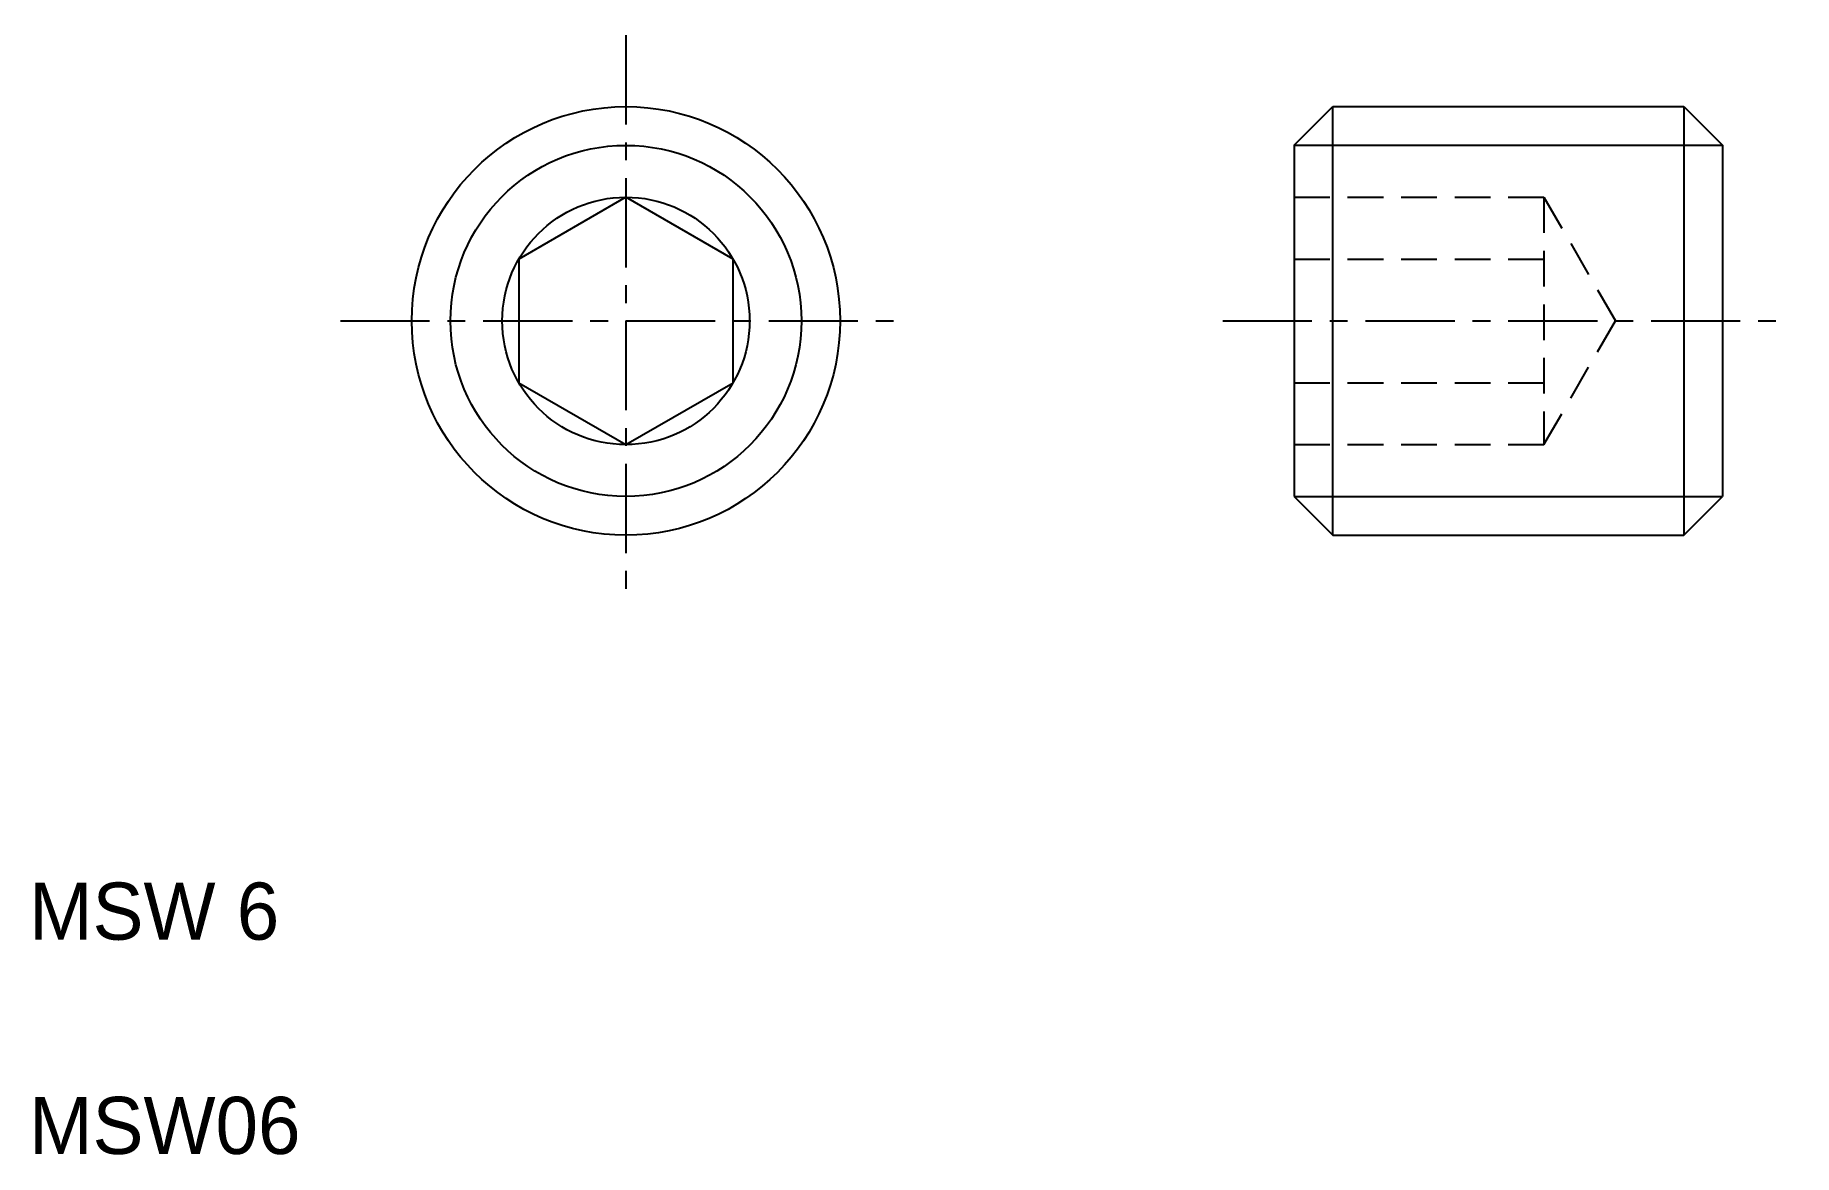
# Model space of a CAD drawing. Extents: x 2.1 to 26.7, y 2 to 17.7.
import ezdxf

# ---------------------------------------------------------------- set-up
doc = ezdxf.new("R2010")
doc.units = 0
doc.linetypes.add('CENTER', pattern=[2, 1.25, -0.25, 0.25, -0.25])
doc.linetypes.add('DASHED', pattern=[0.75, 0.5, -0.25])
doc.layers.get('0').update_dxf_attribs({"linetype": 'CONTINUOUS'})
doc.layers.add('CENTER', color=1, linetype='CENTER')

msp = doc.modelspace()

# ---------------------------------------------------------------- linework, layer by layer
at = {"color": 7, "linetype": 'CONTINUOUS'}
for p, q in [((19.723, 16.122), (20.265, 16.663)), ((20.265, 10.663), (20.265, 16.663)), ((20.265, 16.663), (25.182, 16.663)), ((25.182, 16.663), (25.182, 10.663)), ((25.182, 16.663), (25.723, 16.122)), ((19.723, 16.122), (19.723, 11.205)), ((25.723, 16.122), (25.723, 11.205)), ((10.363, 15.395), (8.863, 14.529)), ((11.863, 14.529), (10.363, 15.395)), ((8.863, 14.529), (8.863, 12.797)), ((11.863, 12.797), (11.863, 14.529)), ((8.863, 12.797), (10.363, 11.931)), ((10.363, 11.931), (11.863, 12.797)), ((19.723, 11.205), (20.265, 10.663)), ((25.182, 10.663), (25.723, 11.205)), ((20.265, 10.663), (25.182, 10.663))]:
    msp.add_line(p, q, dxfattribs=at)
at = {"color": 3, "linetype": 'CONTINUOUS'}
for p, q in [((19.723, 16.122), (25.723, 16.122)), ((19.723, 11.205), (25.723, 11.205))]:
    msp.add_line(p, q, dxfattribs=at)
at = {"color": 3, "linetype": 'DASHED'}
for p, q in [((19.723, 15.395), (23.223, 15.395)), ((23.223, 15.395), (23.223, 11.931)), ((23.223, 15.395), (24.223, 13.663)), ((23.473, 14.962), (23.473, 14.962)), ((19.723, 14.529), (23.223, 14.529)), ((23.723, 14.529), (23.723, 14.529)), ((23.223, 11.931), (24.223, 13.663)), ((19.723, 12.797), (23.223, 12.797)), ((19.723, 11.931), (23.223, 11.931))]:
    msp.add_line(p, q, dxfattribs=at)
at = {"color": 7, "linetype": 'CONTINUOUS'}
for radius in [3, 1.732]:
    msp.add_circle((10.363, 13.663), radius, dxfattribs=at)
at = {"color": 3, "linetype": 'CONTINUOUS'}
msp.add_circle((10.363, 13.663), 2.458, dxfattribs=at)
at = {"layer": 'CENTER', "color": 1, "linetype": 'CENTER'}
for p, q in [((10.363, 17.663), (10.363, 9.663)), ((6.363, 13.663), (14.363, 13.663)), ((18.723, 13.663), (26.723, 13.663))]:
    msp.add_line(p, q, dxfattribs=at)

# ---------------------------------------------------------------- texts
at = {"color": 7, "linetype": 'CONTINUOUS'}
for s, p in [('MSW 6', (2, 5)), ('MSW06', (2, 2))]:
    msp.add_text(s, height=0.8, dxfattribs=at).set_placement(p)

doc.saveas('drawing.dxf')
